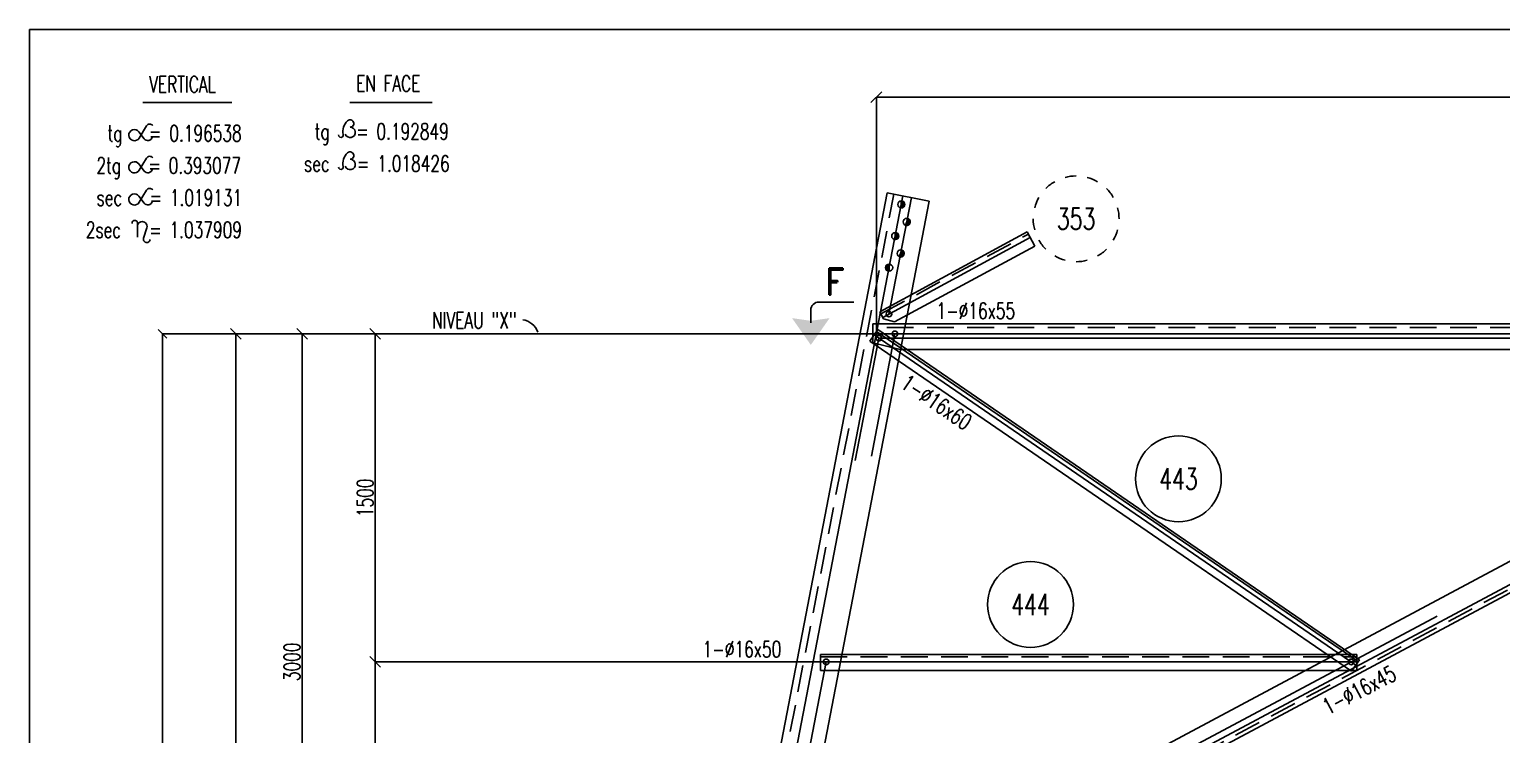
# Model space of a CAD drawing. Extents: x 550527 to 570802, y -80343 to -65993.
# Drawn here: x 550527 to 557388, y -69280 to -65993 of the extents above; entities that cross this region are included whole.
import ezdxf
from ezdxf.enums import TextEntityAlignment as Align

# ---------------------------------------------------------------- set-up
doc = ezdxf.new("R2010")
doc.units = 0
doc.header["$LTSCALE"] = 250
doc.header["$MEASUREMENT"] = 0
doc.linetypes.add('DASHED', pattern=[0.75, 0.5, -0.25])
doc.layers.get('0').update_dxf_attribs({"linetype": 'CONTINUOUS'})
doc.layers.get('DEFPOINTS').update_dxf_attribs({"linetype": 'CONTINUOUS'})
for name, color, linetype in [('ASSI', 6, 'CONTINUOUS'), ('BOLLINI_1', 7, 'CONTINUOUS'), ('FORI', 2, 'CONTINUOUS'), ('LINEA-MEDIA', 7, 'CONTINUOUS'), ('LINEA_ANG', 2, 'CONTINUOUS'), ('LM', 7, 'CONTINUOUS'), ('LS', 7, 'CONTINUOUS'), ('LSP', 1, 'CONTINUOUS'), ('TRAT-Y', 7, 'DASHED')]:
    doc.layers.add(name, color=color, linetype=linetype)
doc.styles.add('QUOTE', font='ROMANS8.SHX', dxfattribs={"width": 0.7})
doc.styles.add('RD', font='ROMAND8.SHX', dxfattribs={"width": 0.7})
doc.styles.add('RQL', font='ROMANS8.SHX', dxfattribs={"width": 0.7})
doc.styles.add('RS', font='ROMANS8.shx', dxfattribs={"width": 0.7})
doc.styles.get("Standard").update_dxf_attribs({"font": 'ROMANS8.SHX', "width": 0.7})
doc.dimstyles.new('TRATTO', dxfattribs={"dimscale": 0, "dimtxt": 75, "dimasz": 50, "dimexe": 0, "dimexo": 0, "dimgap": 10, "dimtad": 1, "dimrnd": 0.5, "dimdsep": 46, "dimtxsty": 'RS', "dimblk1": 'OBLIQUE', "dimblk2": 'OBLIQUE', "dimsah": 1, "dimcen": 0.09, "dimclrd": 2, "dimclre": 2, "dimclrt": 7, "dimadec": 0, "dimazin": 0, "dimtfac": 1, "dimtix": 1, "dimtmove": 2, "dimatfit": 3, "dimfxl": 1, "dimtolj": 1, "dimtzin": 0, "dimarcsym": 0})

# ---------------------------------------------------------------- blocks, each defined once
blk = doc.blocks.new('ASSE98')
blk.add_line((0, 0), (1, 0))
at = {"color": 7, "style": 'QUOTE', "width": 0.5, "flags": 1}
for tag, p in [('TI', (1.38308, 6.82731)), ('DI_S', (1.38308, 6.42178)), ('D_S', (1.38308, 6.02092)), ('E_S', (1.38308, 5.68065)), ('NFORI', (1.36454, 5.29792)), ('ALAR', (1.36349, 4.93246)), ('FAM', (1.3775, 4.54645)), ('ALA', (1.38308, 4.19257)), ('DISP2', (1.38308, 3.84971)), ('DISP1', (1.38308, 3.50686)), ('PINZAF', (1.38308, 3.164)), ('PINZAI', (1.38308, 2.82114)), ('TRP', (1.38308, 2.47829)), ('NP', (1.38308, 2.13543)), ('SV', (1.38308, 1.79257)), ('PESO', (1.38308, 1.44971)), ('QUA', (1.38308, 1.10686)), ('LUN', (1.38308, 0.764)), ('PROF', (1.38308, 0.42114)), ('POS', (1.38308, 0.07829))]:
    blk.add_attdef(tag, p, '', height=0.2, dxfattribs=at)
at = {"color": 7, "flags": 1}
for tag, p in [('LAV1', (3.07431, 6.82847)), ('LAV2', (3.07431, 6.49513)), ('LAV3', (3.07431, 6.1618)), ('LAV4', (3.07431, 5.82847)), ('LAV5', (3.07431, 5.49513)), ('LAV6', (3.07431, 5.1618)), ('LAV7', (3.07431, 4.82847)), ('LAV8', (3.07431, 4.49513)), ('LAV9', (3.07431, 4.1618)), ('LAV10', (3.07431, 3.82847))]:
    blk.add_attdef(tag, p, '', height=0.2, dxfattribs=at)
blk = doc.blocks.new('16')
blk.add_circle((0, 0), 1)
blk = doc.blocks.new('20')
at = {"color": 0}
for p, q in [((0, 0.98), (0.02, 1)), ((0, 0.94), (0.06, 1)), ((1, -0.01), (0, 0.99)), ((0, 0.89), (0.1, 0.99)), ((0, 0.85), (0.14, 0.99)), ((0, 0.8), (0.18, 0.98)), ((0, 0.76), (0.22, 0.98)), ((0, 0.71), (0.25, 0.97)), ((0, 0.67), (0.29, 0.96)), ((1, -0.05), (0, 0.95)), ((0, 0.62), (0.32, 0.95)), ((0, 0.58), (0.36, 0.93)), ((0, 0.53), (0.39, 0.92)), ((0, 0.49), (0.42, 0.91)), ((1, -0.09), (0, 0.9)), ((0, 0.44), (0.45, 0.89)), ((0, 0.4), (0.48, 0.88)), ((0.99, -0.13), (0, 0.86)), ((0, 0.35), (0.51, 0.86)), ((0, 0.31), (0.54, 0.84)), ((0, 0.26), (0.56, 0.83)), ((0.99, -0.17), (0, 0.81)), ((0, 0.22), (0.59, 0.81)), ((0, 0.17), (0.61, 0.79)), ((0.98, -0.21), (0, 0.77)), ((0, 0.13), (0.64, 0.77)), ((0, 0.08), (0.66, 0.75)), ((0, 0.04), (0.69, 0.73)), ((0.97, -0.25), (0, 0.72)), ((0, -0.01), (0.71, 0.7)), ((0.96, -0.28), (0, 0.68)), ((0, -0.05), (0.73, 0.68)), ((0, -0.1), (0.75, 0.66)), ((0.95, -0.32), (0, 0.63)), ((0, -0.14), (0.77, 0.63)), ((0, -0.19), (0.79, 0.61)), ((0.94, -0.35), (0, 0.59)), ((0, -0.23), (0.81, 0.58)), ((0, -0.28), (0.83, 0.56)), ((0.92, -0.38), (0, 0.54)), ((0, -0.32), (0.85, 0.53)), ((0.91, -0.41), (0, 0.5)), ((0, -0.36), (0.87, 0.5)), ((0, -0.41), (0.88, 0.47)), ((0.9, -0.44), (0, 0.45)), ((0, -0.45), (0.9, 0.44)), ((0.88, -0.47), (0, 0.41)), ((0, -0.5), (0.91, 0.41)), ((0, -0.54), (0.92, 0.38)), ((0.87, -0.5), (0, 0.36)), ((0, -0.59), (0.94, 0.35)), ((0.85, -0.53), (0, 0.32)), ((0, -0.63), (0.95, 0.31)), ((0, -0.68), (0.96, 0.28)), ((0.83, -0.56), (0, 0.27)), ((0, -0.72), (0.97, 0.25)), ((0.81, -0.58), (0, 0.23)), ((0, -0.77), (0.98, 0.21)), ((0.79, -0.61), (0, 0.18)), ((0, -0.81), (0.99, 0.17)), ((0.77, -0.63), (0, 0.14)), ((0, -0.86), (0.99, 0.13)), ((0.75, -0.66), (0, 0.09)), ((0, -0.9), (1, 0.09)), ((0.73, -0.68), (0, 0.05)), ((0, -0.95), (1, 0.05)), ((0.71, -0.7), (0, 0.01)), ((0, -0.99), (1, 0.01)), ((1, 0.04), (0.04, 1)), ((1, 0.09), (0.09, 1)), ((0.99, 0.14), (0.14, 0.99)), ((0.98, 0.19), (0.19, 0.98)), ((0.97, 0.25), (0.25, 0.97)), ((0.95, 0.31), (0.31, 0.95)), ((0.92, 0.38), (0.38, 0.92)), ((0.88, 0.47), (0.47, 0.88)), ((0.81, 0.59), (0.59, 0.81)), ((0.69, -0.73), (0, -0.04)), ((0.66, -0.75), (0, -0.08)), ((0.64, -0.77), (0, -0.13)), ((0.61, -0.79), (0, -0.17)), ((0.59, -0.81), (0, -0.22)), ((0.56, -0.83), (0, -0.26)), ((0.54, -0.84), (0, -0.31)), ((0.51, -0.86), (0, -0.35)), ((0.48, -0.88), (0, -0.4)), ((0.45, -0.89), (0, -0.44)), ((0.42, -0.91), (0, -0.49)), ((0.39, -0.92), (0, -0.53)), ((0.36, -0.93), (0, -0.58)), ((0.32, -0.95), (0, -0.62)), ((0.29, -0.96), (0, -0.67)), ((0.25, -0.97), (0, -0.71)), ((0.22, -0.98), (0, -0.76)), ((0.18, -0.98), (0, -0.8)), ((0.14, -0.99), (0, -0.85)), ((0.1, -0.99), (0, -0.89)), ((0.04, -1), (1, -0.04)), ((0.09, -1), (1, -0.09)), ((0.14, -0.99), (0.99, -0.14)), ((0.19, -0.98), (0.98, -0.19)), ((0.25, -0.97), (0.97, -0.25)), ((0.31, -0.95), (0.95, -0.31)), ((0.38, -0.92), (0.92, -0.38)), ((0.47, -0.88), (0.88, -0.47)), ((0.59, -0.81), (0.81, -0.59))]:
    blk.add_line(p, q, dxfattribs=at)
blk.add_line((0, 1), (0, -1))
blk.add_circle((0, 0), 1)
blk = doc.blocks.new('_OBLIQUE')
at = {"color": 0, "linetype": 'ByBlock'}
blk.add_line((-0.5, -0.5), (0.5, 0.5), dxfattribs=at)
blk = doc.blocks.new('*D22')
at = {"layer": 'DEFPOINTS', "color": 0, "transparency": 16777216}
for p in [(553086.9, -67412.2), (551798.4, -70469.6), (553830.2, -70469.6)]:
    blk.add_point(p, dxfattribs=at)
at = {"layer": 'LS', "color": 2, "lineweight": -2, "transparency": 16777216}
for p, q in [((553086.9, -67412.2), (551798.4, -67412.2)), ((551798.4, -67412.2), (551798.4, -70469.6)), ((553830.2, -70469.6), (551798.4, -70469.6))]:
    blk.add_line(p, q, dxfattribs=at)
at = {"layer": 'LS', "color": 2, "lineweight": -2, "transparency": 16777216, "xscale": 50, "yscale": 50, "zscale": 50}
for p, rotation in [((551798.4, -67412.2), 90), ((551798.4, -70469.6), 270)]:
    blk.add_blockref('_OBLIQUE', p, dxfattribs=dict(at, rotation=rotation))
at = {"layer": 'LS', "color": 7, "transparency": 16777216, "insert": (551750.9, -68940.9), "char_height": 75, "attachment_point": 5, "rotation": 90, "style": 'RS'}
blk.add_mtext('\\A1;3000', dxfattribs=at)
blk = doc.blocks.new('*D23')
at = {"layer": 'DEFPOINTS', "color": 0, "transparency": 16777216}
for p in [(554561, -67412.2), (552139.1, -68940.9), (554240.7, -68940.9)]:
    blk.add_point(p, dxfattribs=at)
at = {"layer": 'LS', "color": 2, "lineweight": -2, "transparency": 16777216}
for p, q in [((554561, -67412.2), (552139.1, -67412.2)), ((552139.1, -67412.2), (552139.1, -68940.9)), ((554240.7, -68940.9), (552139.1, -68940.9))]:
    blk.add_line(p, q, dxfattribs=at)
at = {"layer": 'LS', "color": 2, "lineweight": -2, "transparency": 16777216, "xscale": 50, "yscale": 50, "zscale": 50}
for p, rotation in [((552139.1, -67412.2), 90), ((552139.1, -68940.9), 270)]:
    blk.add_blockref('_OBLIQUE', p, dxfattribs=dict(at, rotation=rotation))
at = {"layer": 'LS', "color": 7, "transparency": 16777216, "insert": (552091.6, -68176.6), "char_height": 75, "attachment_point": 5, "rotation": 90, "style": 'RS'}
blk.add_mtext('\\A1;1500', dxfattribs=at)
blk = doc.blocks.new('*D24')
at = {"layer": 'DEFPOINTS', "color": 0, "transparency": 16777216}
for p in [(553145.3, -68940.9), (552139.1, -70469.6), (553884.8, -70469.6)]:
    blk.add_point(p, dxfattribs=at)
at = {"layer": 'LS', "color": 2, "lineweight": -2, "transparency": 16777216}
for p, q in [((553145.3, -68940.9), (552139.1, -68940.9)), ((552139.1, -68940.9), (552139.1, -70469.6)), ((553884.8, -70469.6), (552139.1, -70469.6))]:
    blk.add_line(p, q, dxfattribs=at)
at = {"layer": 'LS', "color": 2, "lineweight": -2, "transparency": 16777216, "xscale": 50, "yscale": 50, "zscale": 50}
for p, rotation in [((552139.1, -68940.9), 90), ((552139.1, -70469.6), 270)]:
    blk.add_blockref('_OBLIQUE', p, dxfattribs=dict(at, rotation=rotation))
at = {"layer": 'LS', "color": 7, "transparency": 16777216, "insert": (552091.6, -69705.3), "char_height": 75, "attachment_point": 5, "rotation": 90, "style": 'RS'}
blk.add_mtext('\\A1;1500', dxfattribs=at)
blk = doc.blocks.new('xxx')
blk.add_circle((0, 0), 8)
at = {"color": 3, "style": 'RQL', "width": 0.7}
blk.add_attdef('POS', text='', height=4, dxfattribs=at).set_placement((0, 0), align=Align.MIDDLE)
at = {"style": 'RQL', "width": 0.7, "flags": 1}
for tag, p in [('POS1', (-0.39, -5.42)), ('TIPO', (-0.39, -8.66))]:
    blk.add_attdef(tag, p, '', height=2, dxfattribs=at)
blk = doc.blocks.new('*D30')
at = {"layer": 'DEFPOINTS', "color": 0, "transparency": 16777216}
for p in [(551798.4, -67412.2), (551488.8, -76584.4), (551798.4, -76584.4)]:
    blk.add_point(p, dxfattribs=at)
at = {"layer": 'LS', "color": 2, "lineweight": -2, "transparency": 16777216}
for p, q in [((551798.4, -67412.2), (551488.8, -67412.2)), ((551488.8, -67412.2), (551488.8, -76584.4)), ((551798.4, -76584.4), (551488.8, -76584.4))]:
    blk.add_line(p, q, dxfattribs=at)
at = {"layer": 'LS', "color": 2, "lineweight": -2, "transparency": 16777216, "xscale": 50, "yscale": 50, "zscale": 50}
for p, rotation in [((551488.8, -67412.2), 90), ((551488.8, -76584.4), 270)]:
    blk.add_blockref('_OBLIQUE', p, dxfattribs=dict(at, rotation=rotation))
at = {"layer": 'LS', "color": 7, "transparency": 16777216, "insert": (551441.3, -71998.3), "char_height": 75, "attachment_point": 5, "rotation": 90, "style": 'RS'}
blk.add_mtext('\\A1;9000', dxfattribs=at)
blk = doc.blocks.new('*D31')
at = {"layer": 'DEFPOINTS', "color": 0, "transparency": 16777216}
for p in [(564757.5, -66309), (554474.4, -67412.2), (564757.5, -67412.2)]:
    blk.add_point(p, dxfattribs=at)
at = {"layer": 'LS', "color": 2, "lineweight": -2, "transparency": 16777216}
for p, q in [((554474.4, -67412.2), (554474.4, -66309)), ((554474.4, -66309), (564757.5, -66309)), ((564757.5, -67412.2), (564757.5, -66309))]:
    blk.add_line(p, q, dxfattribs=at)
at = {"layer": 'LS', "color": 2, "lineweight": -2, "transparency": 16777216, "xscale": 50, "yscale": 50, "zscale": 50, "rotation": 180}
blk.add_blockref('_OBLIQUE', (554474.4, -66309), dxfattribs=at)
at = {"layer": 'LS', "color": 2, "lineweight": -2, "transparency": 16777216, "xscale": 50, "yscale": 50, "zscale": 50}
blk.add_blockref('_OBLIQUE', (564757.5, -66309), dxfattribs=at)
at = {"layer": 'LS', "color": 7, "transparency": 16777216, "insert": (559616, -66257.9), "char_height": 75, "attachment_point": 5, "style": 'RS'}
blk.add_mtext('\\A1;10283 SUR TRUSQ. 75', dxfattribs=at)
blk = doc.blocks.new('zzz')
at = {"linetype": 'Continuous'}
for start, end in [(120, 135), (90, 105), (60, 75), (30, 45), (150, 165), (180, 195), (0, 15), (330, 345), (210, 225), (240, 255), (270, 285), (300, 315)]:
    blk.add_arc((0, 0), 8, start, end, dxfattribs=at)
at = {"color": 3, "style": 'RQL', "width": 0.7}
blk.add_attdef('POS1', text='', height=4, dxfattribs=at).set_placement((0, 0), align=Align.MIDDLE)
at = {"style": 'RQL', "width": 0.7, "flags": 1}
blk.add_attdef('TIPO', (0, -8), '', height=3, dxfattribs=at)
blk = doc.blocks.new('bull')
at = {"style": 'RS', "width": 0.7, "flags": 1}
for tag, p in [('NN', (-12.25, 0)), ('DIAMETRO', (0, -4.86)), ('SERRAGGIO', (0, -9.71)), ('LUNGHEZZA', (0, -14.57)), ('NB', (0, -19.43)), ('TIPO', (0, -24.12)), ('EL', (-0.14, -29))]:
    blk.add_attdef(tag, p, '', height=3, dxfattribs=at)
at = {"style": 'RS', "width": 0.7}
blk.add_attdef('BULLONE', (0, 0), '', height=3, dxfattribs=at)

msp = doc.modelspace()

# ---------------------------------------------------------------- linework, layer by layer
at = {"layer": 'ASSI', "color": 6}
for p, q in [((554485.841, -67432.245), (554376.001, -68001.813)), ((554560.978, -67412.245), (554451.137, -67981.813)), ((554485.841, -67432.245), (564746.081, -67432.245))]:
    msp.add_line(p, q, dxfattribs=at)
at = {"layer": 'LINEA-MEDIA'}
for p, q in [((551055.617, -66334.328), (551470.017, -66334.328)), ((552019.84, -66334.328), (552403.543, -66334.328)), ((551037.703, -66470.096), (551062.521, -66502.924)), ((551039.353, -66499.354), (551072.683, -66443.068)), ((551039.353, -66649.57), (551072.683, -66593.283)), ((551037.703, -66620.311), (551062.521, -66653.14)), ((551039.353, -66799.159), (551072.683, -66742.873)), ((551037.703, -66769.901), (551062.521, -66802.729)), ((551030.764, -66896.655), (551030.764, -66962.267)), ((551074.761, -66918.241), (551059.679, -66966.677))]:
    msp.add_line(p, q, dxfattribs=at)
for centre, radius, start, end in [((551016.725, -66485.955), 26.298, 37.0889899, 329.3681632), ((551087.897, -66452.077), 17.681, 36.9355706, 149.3681632), ((552053.12, -66467.696), 64.995, 132.1410417, 193.7786336), ((552021.766, -66473.171), 24.197, 200.7226068, 90), ((552021.766, -66431.69), 17.284, 270, 135.1576665), ((551079.392, -66490.169), 21.15, 217.0889899, 345.8511132), ((551979.021, -66485.159), 11.152, 179.9062053, 10.2446052), ((551016.725, -66636.17), 26.298, 37.0889899, 329.3681632), ((551087.897, -66602.292), 17.681, 36.9355706, 149.3681632), ((552053.12, -66617.181), 64.995, 132.1410417, 193.7786336), ((552021.766, -66622.656), 24.197, 200.7226068, 90), ((552021.766, -66581.175), 17.284, 270, 135.1576665), ((551079.392, -66640.385), 21.15, 217.0889899, 345.8511132), ((551979.021, -66634.644), 11.152, 179.9062053, 10.2446052), ((551087.897, -66751.882), 17.681, 36.9355706, 149.3681632), ((551016.725, -66785.76), 26.298, 37.0889899, 329.3681632), ((551079.392, -66789.975), 21.15, 217.0889899, 345.8511132), ((551018.173, -66895.729), 12.592, 355.786368, 189.3997672), ((551053.155, -66911.513), 22.629, 342.70498, 171.6817157), ((551074.38, -66971.255), 15.397, 162.70498, 355.0070867)]:
    msp.add_arc(centre, radius, start, end, dxfattribs=at)
at = {"layer": 'LINEA_ANG'}
for p, q in [((552763.658, -75887.126), (554524.705, -66755.384)), ((554721.087, -66793.256), (552960.039, -75924.998)), ((554524.705, -66755.384), (554721.087, -66793.256)), ((554490.534, -67308.812), (555177.523, -66937.318)), ((555177.523, -66937.318), (555213.198, -67003.29)), ((555213.198, -67003.29), (554559.635, -67356.709)), ((564773.081, -67365.245), (554458.081, -67365.245)), ((554458.081, -67365.245), (554458.081, -67453.245)), ((554508.134, -67341.358), (554490.534, -67308.812)), ((554559.635, -67356.709), (554508.134, -67341.358)), ((554443.782, -67445.847), (554480.534, -67392.235)), ((554474.88, -67400.483), (556719.996, -68939.554)), ((554480.534, -67392.235), (556725.65, -68931.306)), ((556688.898, -68984.918), (554443.782, -67445.847)), ((554586.081, -67485.245), (554458.081, -67453.245)), ((554586.081, -67485.245), (564645.081, -67485.245)), ((559409.716, -67561.939), (553877.674, -70513.11)), ((553889.717, -70359.344), (559219.711, -67515.959)), ((554213.71, -68980.94), (554213.71, -68905.94)), ((554213.71, -68905.94), (556713.71, -68905.94)), ((556725.65, -68931.306), (556688.898, -68984.918)), ((556713.71, -68905.94), (556713.71, -68980.94)), ((556713.71, -68980.94), (554213.71, -68980.94))]:
    msp.add_line(p, q, dxfattribs=at)
at = {"layer": 'LS', "color": 6}
for p, q in [((554598.358, -66769.588), (552705.578, -76584.415)), ((554637.634, -66777.162), (554532.952, -67319.98)), ((553884.807, -70469.635), (559615.961, -67412.245)), ((553884.807, -70469.635), (559615.961, -67412.245)), ((564757.5, -67412.245), (554474.422, -67412.245)), ((553937.525, -70407.51), (557087.33, -68727.188)), ((553024.119, -75249.454), (554240.71, -68940.94))]:
    msp.add_line(p, q, dxfattribs=at)
at = {"layer": 'LS', "color": 2}
for p in [(551148.115, -76584.219), (551488.823, -67412.245)]:
    msp.add_line(p, (551148.115, -67412.245), dxfattribs=at)
at = {"layer": 'LS', "color": 8}
msp.add_lwpolyline([(550527.43, -65993.396), (550527.43, -80343.396), (566427.43, -80343.396), (566427.43, -78343.396), (570802.43, -78343.396), (570802.43, -65993.396), (550527.43, -65993.396)], close=True, dxfattribs=at)
at = {"layer": 'LS', "color": 6, "const_width": 4.75}
msp.add_lwpolyline([(554477.047, -67412.245, -1), (554471.797, -67412.245, -1)], format="xyb", close=True, dxfattribs=at)
msp.add_lwpolyline([(554477.047, -67412.245, -1), (554471.797, -67412.245, -1)], format="xyb", close=True, dxfattribs=at)
at = {"layer": 'LS', "color": 6}
msp.add_arc((552814.554, -67431.912), 86.313, 18.6896973, 82.2466183, dxfattribs=at)
at = {"layer": 'LSP', "color": 3}
for p, q in [((554169.001, -67361.489), (554169.001, -67301.311)), ((554206.501, -67263.811), (554369.001, -67263.811))]:
    msp.add_line(p, q, dxfattribs=at)
msp.add_arc((554206.501, -67301.311), 37.5, 90, 180, dxfattribs=at)
for points in [[(554169.001, -67463.811), (554081.501, -67338.811), (554169.001, -67351.311)], [(554169.001, -67463.811), (554256.501, -67338.811), (554169.001, -67351.311)]]:
    msp.add_solid(points, dxfattribs=at)
at = {"layer": 'TRAT-Y'}
for p, q in [((552795.079, -75893.186), (554556.126, -66761.444)), ((554496.005, -67318.928), (555182.993, -66947.434)), ((564773.081, -67382.245), (554458.081, -67382.245)), ((554213.71, -68917.44), (556713.71, -68917.44))]:
    msp.add_line(p, q, dxfattribs=at)
at = {"layer": 'TRAT-Y', "color": 2}
msp.add_line((559401.715, -67546.94), (553869.672, -70498.111), dxfattribs=at)

# ---------------------------------------------------------------- block references
at = {"layer": 'ASSI'}
for p, xscale, rotation in [((554524.705, -66755.381), 9300, 259.0845673897512), ((555191.793, -66963.707), 781.0000000000001, 208.4026289873084), ((564773.081, -67365.245), 10315, 180), ((556708.688, -68956.05), 2722, 145.5686027568173), ((553861.2, -70482.229), 6270, 28.07851642279414), ((556713.71, -68940.94), 2500, 179.9999999999997)]:
    msp.add_blockref('ASSE98', p, dxfattribs=dict(at, xscale=xscale, rotation=rotation))
at = {"layer": 'BOLLINI_1', "xscale": 25, "yscale": 25, "zscale": 25}
for p, values in [((555882.105, -68087.466), {'POS': '443'}), ((555192.78, -68673.426), {'POS': '444'})]:
    msp.add_blockref('xxx', p, dxfattribs=at).add_auto_attribs(values)
at = {"layer": 'FORI'}
for name, p, xscale, yscale, zscale in [('20', (554590.742, -66809.077), 16.5, 16.5, 16.5), ('20', (554562.338, -66956.363), 16.5, 16.5, 16.5), ('20', (554533.934, -67103.649), -16.5, 16.5, 16.5), ('16', (554560.978, -67412.245), -13, 13, 13), ('16', (554240.71, -68940.94), -13, 13, 13)]:
    msp.add_blockref(name, p, dxfattribs=dict(at, xscale=xscale, yscale=yscale, zscale=zscale))
for name, p, xscale, yscale, zscale, rotation in [('20', (554615.817, -66890.295), -16.5, 16.5, 16.5, 158.169134779515), ('20', (554587.413, -67037.581), -16.5, 16.5, 16.5, 158.169134779515), ('16', (554532.952, -67319.98), -13, 13, 13, 0.04255237800001588), ('16', (554485.841, -67432.245), -13, 13, 13, 0.9551686229999845), ('16', (556686.647, -68940.94), -13, 13, 13, 359.5035127500001), ('16', (556686.647, -68940.94), -13, 13, 13, 359.5035127500001)]:
    msp.add_blockref(name, p, dxfattribs=dict(at, xscale=xscale, yscale=yscale, zscale=zscale, rotation=rotation))
at = {"layer": 'LS', "color": 6, "xscale": 25, "yscale": 25, "zscale": 25}
msp.add_blockref('zzz', (555405.472, -66876.063), dxfattribs=at).add_auto_attribs({'POS1': '353'})
at = {"layer": 'LS', "color": 7, "xscale": 25, "yscale": 25, "zscale": 25}
for p, values in [((554754.373, -67342.465), {'BULLONE': '1-%%c16x55                '}), ((553664.593, -68919.54), {'BULLONE': '1-%%c16x50                '})]:
    msp.add_blockref('bull', p, dxfattribs=at).add_auto_attribs(values)
at = {"layer": 'LS', "color": 2, "xscale": 40, "yscale": 40, "zscale": 40, "rotation": 90}
msp.add_blockref('_OBLIQUE', (551148.115, -67412.245), dxfattribs=at)
at = {"layer": 'LS', "color": 7}
for p, xscale, yscale, zscale, rotation, values in [((554581.831, -67659.434), 25, 25, 25, 325.9475687373648, {'BULLONE': '1-%%c16x60                '}), ((556579.227, -69189.385), 25.00000000000001, 25.00000000000001, 25.00000000000001, 27.29504618222219, {'BULLONE': '1-%%c16x45                '})]:
    msp.add_blockref('bull', p, dxfattribs=dict(at, xscale=xscale, yscale=yscale, zscale=zscale, rotation=rotation)).add_auto_attribs(values)

# ---------------------------------------------------------------- texts
at = {"layer": 'LINEA-MEDIA', "style": 'RS', "width": 0.7}
for s, height, p in [('VERTICAL', 75.0009, (551085.691, -66286.826)), ('EN FACE', 75.0009, (552050.162, -66283.288)), ('tg   = 0.196538', 75.00088, (550891.456, -66515.122)), ('tg   = 0.192849', 75.00088, (551856.832, -66506.068)), ('2tg   = 0.393077', 75.00088, (550839.616, -66665.123)), ('sec   = 1.018426', 75.00088, (551807.049, -66656.07)), ('sec   = 1.019131', 75.00088, (550840.168, -66815.125)), ('2sec   = 1.037909', 75.00088, (550790.088, -66965.127))]:
    msp.add_text(s, height=height, dxfattribs=at).set_placement(p)
at = {"layer": 'LM', "style": 'RS', "width": 0.7}
msp.add_text('NIVEAU "X"', height=75, dxfattribs=at).set_placement((552404.043, -67386.633))
at = {"layer": 'LS', "color": 3, "style": 'RD'}
msp.add_text('F', height=125, dxfattribs=at).set_placement((554280.594, -67168.46), align=Align.MIDDLE)

# ---------------------------------------------------------------- dimensions: what is measured, and where the dimension line sits
at = {"layer": 'LS', "color": 6}
dim = msp.add_linear_dim(base=(564757.5, -66308.987), p1=(554474.422, -67412.245), p2=(564757.5, -67412.245), text='<> SUR TRUSQ. 75', dimstyle='TRATTO', override={"dimscale": 1}, dxfattribs=at)
dim.commit()
dim.dimension.update_dxf_attribs({"geometry": '*D31', "text_midpoint": (559615.961, -66257.916)})
for base, p1, p2, picture, middle in [((551488.823, -76584.415), (551798.428, -67412.245), (551798.428, -76584.415), '*D30', (551441.323, -71998.33)), ((551798.428, -70469.635), (553086.868, -67412.245), (553830.192, -70469.635), '*D22', (551750.928, -68940.94)), ((552139.136, -68940.94), (554560.978, -67412.245), (554240.71, -68940.94), '*D23', (552091.636, -68176.593)), ((552139.136, -70469.635), (553145.347, -68940.94), (553884.807, -70469.635), '*D24', (552091.636, -69705.288))]:
    dim = msp.add_linear_dim(base=base, p1=p1, p2=p2, angle=90, dimstyle='TRATTO', override={"dimscale": 1, "dimlfac": 0.981228}, dxfattribs=at)
    dim.commit()
    dim.dimension.update_dxf_attribs({"geometry": picture, "text_midpoint": middle})

doc.saveas('drawing.dxf')
